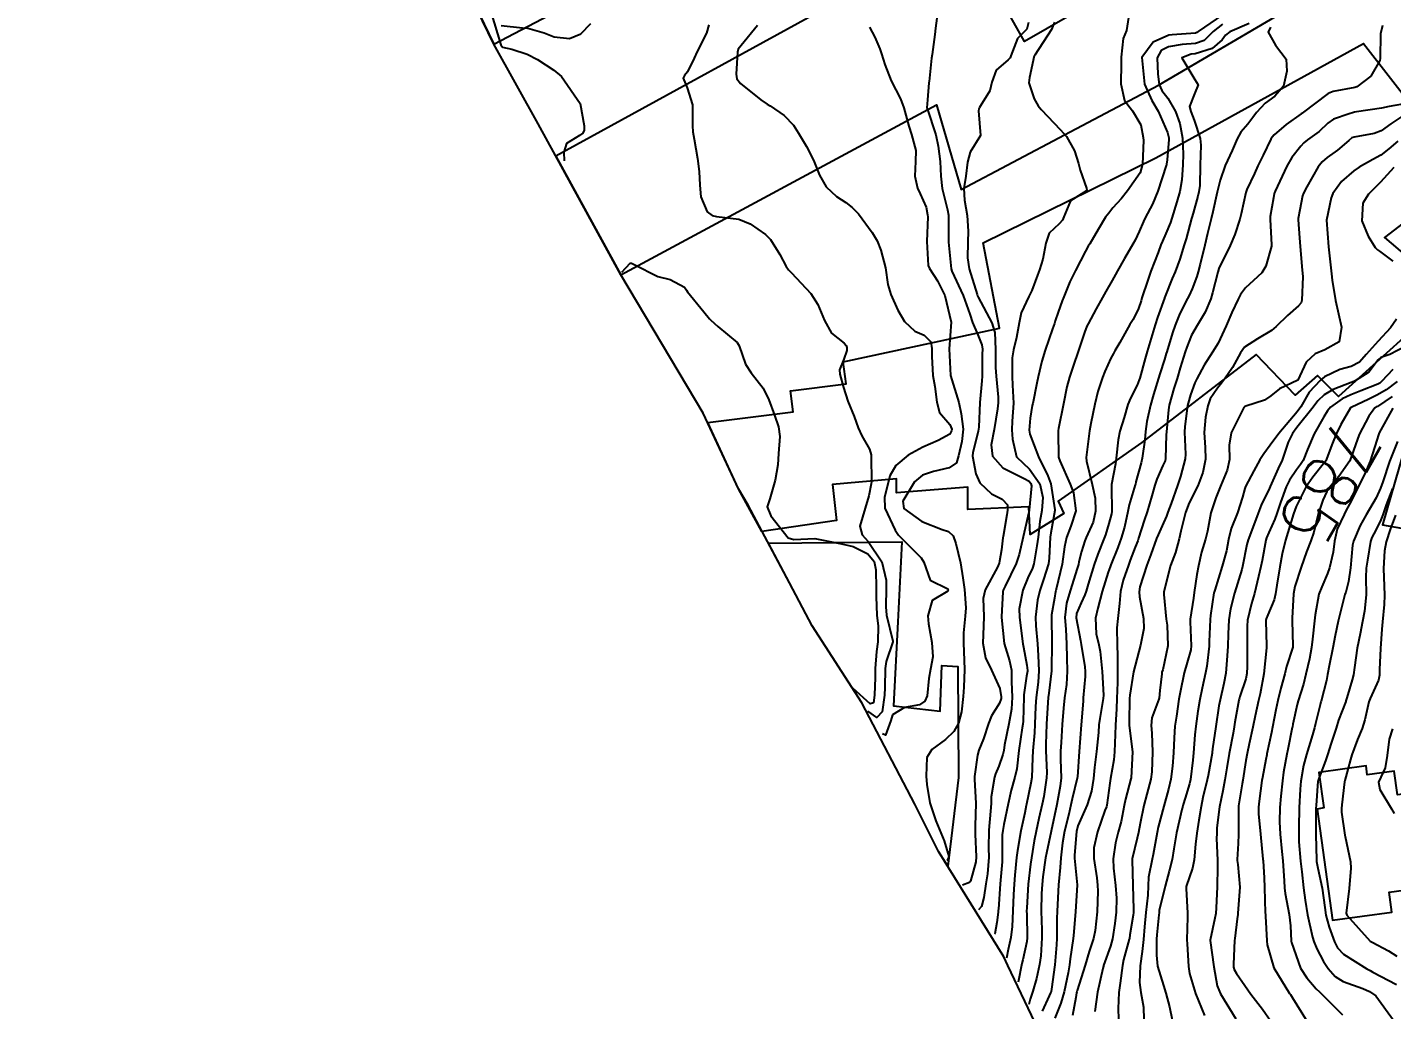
# Model space of a CAD drawing. Header units: metres. Extents: x 318500 to 325275, y 7408834 to 7428799.
# Drawn here: x 322457.8 to 322560, y 7421465.9 to 7421539.5 of the extents above; entities that cross this region are included whole.
import ezdxf
from ezdxf.enums import TextEntityAlignment as Align

# ---------------------------------------------------------------- set-up
doc = ezdxf.new("R2010")
doc.units = ezdxf.units.M
doc.header["$MEASUREMENT"] = 0
for name, color, linetype in [('Area', 45, 'Continuous'), ('Cotas', 45, 'Continuous'), ('Curvas de Nivel 1m', 11, 'Continuous'), ('Curvas de Nivel 5m', 15, 'Continuous'), ('Edificações', 30, 'Continuous'), ('Vias Primárias', 230, 'Continuous')]:
    doc.layers.add(name, color=color, linetype=linetype)
doc.styles.add('Style-STANDARD', font='STANDARD.shx')

msp = doc.modelspace()

# ---------------------------------------------------------------- linework, layer by layer
at = {"layer": 'Area'}
msp.add_lwpolyline([(322533.24, 7421465.02), (322531.21, 7421469.25), (322530.92, 7421469.9), (322526.03, 7421477.79), (322524.24, 7421481.33), (322520.27, 7421488.92), (322516.57, 7421494.69), (322514.87, 7421497.89), (322511.76, 7421503.71), (322511.05, 7421504.94), (322508.41, 7421510.6), (322502.24, 7421520.96), (322496.05, 7421532.25), (322492.73, 7421538.22), (322490.63, 7421542.56)], dxfattribs=at)
at = {"layer": 'Curvas de Nivel 1m', "flags": 128}
for points, elevation in [([(322492.5, 7421540.65), (322493.24, 7421538.18), (322493.38, 7421538), (322494.06, 7421537.86), (322495.23, 7421537.47), (322495.99, 7421537.07), (322497.22, 7421536.28), (322497.78, 7421535.8), (322499.18, 7421533.79), (322499.48, 7421532.11), (322499.49, 7421531.79), (322499.39, 7421531.55), (322499.15, 7421531.39), (322498.16, 7421530.79), (322497.97, 7421530.13), (322497.99, 7421529.5)], 804), ([(322493.26, 7421539.63), (322494.86, 7421539.45), (322495.26, 7421539.42), (322496.5, 7421539.07), (322497.25, 7421538.78), (322498.4, 7421538.64), (322499.25, 7421539), (322499.99, 7421539.78)], 803), ([(322532.76, 7421539.85), (322532.64, 7421539.35), (322531.95, 7421538.66), (322531.43, 7421537.36), (322531.38, 7421537.21), (322531.24, 7421537.05), (322530.33, 7421536.27), (322530.01, 7421535.38), (322529.86, 7421534.72), (322529.18, 7421533.62), (322529.09, 7421533.49), (322529.04, 7421533.39), (322529.02, 7421533.24), (322529.16, 7421531.39), (322528.39, 7421530.15), (322528.19, 7421529.4), (322528.06, 7421528.35), (322527.91, 7421527.41), (322527.96, 7421526.54), (322528.17, 7421525.4), (322528.24, 7421524.23), (322528.21, 7421523.4), (322528.2, 7421522.24), (322528.31, 7421521.4), (322528.91, 7421519.48), (322528.94, 7421519.39), (322529, 7421519.28), (322530.03, 7421517.37), (322530.25, 7421516.65), (322530.3, 7421515.37), (322530.29, 7421514.01), (322530.33, 7421513.37), (322530.48, 7421511.79), (322530.48, 7421511.37), (322530.44, 7421510.92), (322530.2, 7421509.37), (322529.98, 7421508.24), (322530.06, 7421507.37), (322530.83, 7421506.5), (322532.43, 7421505.72), (322532.81, 7421505.51), (322532.95, 7421505.33), (322532.98, 7421505.16), (322532.81, 7421503.33), (322532.81, 7421503.31), (322532.79, 7421503.2), (322532.44, 7421501.66), (322532.36, 7421501.34), (322532.06, 7421500.02), (322531.84, 7421499.34), (322531.01, 7421497.65), (322530.87, 7421497.36), (322530.84, 7421497.23), (322530.74, 7421495.36), (322530.74, 7421495.3), (322530.93, 7421493.36), (322531.35, 7421492.06), (322531.48, 7421491.35), (322531.48, 7421490.48), (322531.53, 7421489.35), (322531.5, 7421488.44), (322531.29, 7421487.35), (322530.97, 7421485.77), (322530.91, 7421485.35), (322530.85, 7421485.05), (322530.53, 7421484.17), (322530.29, 7421483.6), (322530.22, 7421483.36), (322529.97, 7421481.89), (322529.96, 7421481.37), (322529.93, 7421480.81), (322529.8, 7421479.37), (322529.78, 7421478.04), (322529.79, 7421477.37), (322529.69, 7421476.11), (322529.57, 7421475.37), (322529.42, 7421474.35), (322529.25, 7421473.66), (322529.02, 7421473.43)], 799), ([(322534.7, 7421539.88), (322534.48, 7421539.32), (322533.24, 7421537.39), (322533.21, 7421537.37), (322533.2, 7421537.34), (322532.84, 7421535.72), (322532.8, 7421535.34), (322533.2, 7421534.12), (322533.48, 7421533.62), (322533.71, 7421533.33), (322535.17, 7421531.8), (322535.61, 7421531.3), (322536.21, 7421530.23), (322536.5, 7421529.29), (322536.63, 7421528.79), (322537.11, 7421527.44), (322537.13, 7421527.28), (322537.13, 7421527.26), (322537.11, 7421527.25), (322535.91, 7421526.49), (322535.42, 7421525.3), (322535.32, 7421525.06), (322535.07, 7421524.78), (322534.3, 7421524.08), (322534.05, 7421523.33), (322533.84, 7421522.13), (322533.59, 7421521.33), (322533.44, 7421520.92), (322533.01, 7421519.79), (322532.86, 7421519.48), (322532.78, 7421519.34), (322532.22, 7421518.11), (322532.06, 7421517.35), (322531.87, 7421516.26), (322531.63, 7421515.35), (322531.54, 7421514.75), (322531.54, 7421513.35), (322531.57, 7421512.69), (322531.63, 7421511.35), (322531.53, 7421510), (322531.52, 7421509.35), (322531.56, 7421508.65), (322531.87, 7421507.34), (322532.83, 7421506.4), (322533.6, 7421505.32), (322533.83, 7421504.29), (322533.75, 7421503.32), (322533.62, 7421502.48), (322533.48, 7421501.32), (322533.4, 7421500.67), (322533.16, 7421499.33), (322533.06, 7421499), (322532.72, 7421498.27), (322532.35, 7421497.34), (322532.07, 7421495.96), (322532.08, 7421495.34), (322532.29, 7421493.71), (322532.35, 7421493.33), (322532.4, 7421493.09), (322532.63, 7421491.73), (322532.68, 7421491.33), (322532.68, 7421491.28), (322532.62, 7421490.92), (322532.42, 7421489.52), (322532.41, 7421489.33), (322532.36, 7421487.55), (322532.33, 7421487.33), (322532.28, 7421487.05), (322532.05, 7421485.34), (322531.89, 7421483.98), (322531.74, 7421483.34), (322531.47, 7421482.38), (322531.24, 7421481.35), (322530.92, 7421479.8), (322530.83, 7421479.35), (322530.79, 7421479.03), (322530.79, 7421477.35), (322530.78, 7421477.01), (322530.65, 7421475.36), (322530.51, 7421473.47), (322530.5, 7421473.36), (322530.49, 7421473.25), (322530.38, 7421472.48), (322530.23, 7421471.63), (322530.21, 7421471.6)], 798), ([(322540.26, 7421540.23), (322540.1, 7421539.25), (322539.86, 7421538.65), (322539.71, 7421537.25), (322539.71, 7421536.77), (322539.67, 7421535.25), (322539.96, 7421534.01), (322540.55, 7421533.24), (322541.17, 7421532.18), (322541.35, 7421531.23), (322541.37, 7421531.01), (322541.31, 7421529.23), (322541.12, 7421528.6), (322540.18, 7421527.24), (322539.7, 7421526.65), (322539.09, 7421525.96), (322538.77, 7421525.58), (322538.54, 7421525.27), (322537.99, 7421524.35), (322537.35, 7421523.28), (322537.23, 7421523.09), (322537.04, 7421522.74), (322536.28, 7421521.29), (322535.87, 7421520.44), (322535.4, 7421519.3), (322535.29, 7421519.01), (322534.98, 7421518.15), (322534.77, 7421517.52), (322534.7, 7421517.31), (322534.56, 7421516.91), (322534.01, 7421515.32), (322533.76, 7421514.5), (322533.49, 7421513.32), (322533.39, 7421512.85), (322533.08, 7421511.33), (322533.05, 7421511.17), (322532.88, 7421510.22), (322532.82, 7421509.33), (322532.87, 7421509.02), (322533.52, 7421507.32), (322534.22, 7421505.92), (322534.44, 7421505.31), (322534.73, 7421503.37), (322534.73, 7421503.31), (322534.43, 7421501.65), (322534.39, 7421501.31), (322534.31, 7421499.74), (322534.25, 7421499.31), (322533.89, 7421498.15), (322533.6, 7421497.32), (322533.43, 7421496.59), (322533.3, 7421495.32), (322533.31, 7421494.68), (322533.44, 7421493.32), (322533.49, 7421492.47), (322533.53, 7421491.32), (322533.48, 7421490.46), (322533.34, 7421489.32), (322533.29, 7421488.63), (322533.25, 7421487.32), (322533.21, 7421486.68), (322533.09, 7421485.32), (322533.07, 7421484.8), (322533.01, 7421483.33), (322532.95, 7421482.89), (322532.62, 7421481.33), (322532.6, 7421481.22), (322532.48, 7421480.69), (322532.19, 7421479.33), (322531.93, 7421477.86), (322531.87, 7421477.34), (322531.75, 7421476.01), (322531.68, 7421475.34), (322531.63, 7421474.57), (322531.58, 7421473.34), (322531.54, 7421472.18), (322531.44, 7421471.34), (322531.25, 7421470.44), (322531.12, 7421469.79)], 797), ([(322547.28, 7421540.43), (322545.48, 7421539.18), (322545.36, 7421539.09), (322545.27, 7421539.05), (322543.53, 7421538.93), (322543.27, 7421538.89), (322542.11, 7421538.37), (322541.24, 7421537.23), (322541.46, 7421535.23), (322541.99, 7421534.01), (322542.47, 7421533.21), (322543.17, 7421531.6), (322543.27, 7421531.2), (322543.27, 7421531.08), (322543.14, 7421529.56), (322543.1, 7421529.23), (322543.09, 7421529.2), (322543.08, 7421529.15), (322542.46, 7421527.21), (322542.06, 7421526.25), (322541.51, 7421525.22), (322541.37, 7421524.94), (322541.06, 7421524.21), (322540.74, 7421523.55), (322540.57, 7421523.24), (322539.96, 7421522.17), (322539.44, 7421521.25), (322539.29, 7421520.99), (322539.02, 7421520.52), (322538.55, 7421519.72), (322538.3, 7421519.27), (322537.84, 7421518.42), (322537.22, 7421517.28), (322537.14, 7421517.11), (322536.96, 7421516.65), (322536.5, 7421515.29), (322536.1, 7421514.12), (322535.83, 7421513.3), (322535.64, 7421512.57), (322535.38, 7421511.3), (322535.02, 7421509.45), (322534.99, 7421509.31), (322534.98, 7421509.19), (322535.02, 7421507.31), (322535.11, 7421507.03), (322535.89, 7421505.29), (322536.14, 7421504.63), (322536.32, 7421503.29), (322535.94, 7421502.13), (322535.61, 7421501.3), (322535.46, 7421500.59), (322535.28, 7421499.3), (322534.84, 7421497.43), (322534.8, 7421497.31), (322534.78, 7421497.24), (322534.7, 7421496.76), (322534.49, 7421495.5), (322534.48, 7421495.31), (322534.52, 7421493.44), (322534.52, 7421493.31), (322534.48, 7421491.46), (322534.48, 7421491.31), (322534.28, 7421489.64), (322534.24, 7421489.31), (322534.14, 7421487.75), (322534.12, 7421487.31), (322534.06, 7421485.81), (322534.06, 7421485.31), (322534.13, 7421483.71), (322534.12, 7421483.31), (322533.9, 7421481.91), (322533.78, 7421481.32), (322533.54, 7421480.26), (322533.35, 7421479.32), (322533.2, 7421478.58), (322532.98, 7421477.32), (322532.91, 7421476.84), (322532.75, 7421475.33), (322532.63, 7421473.56), (322532.62, 7421473.33), (322532.63, 7421473.09), (322532.66, 7421471.33), (322532.64, 7421471.05), (322532.34, 7421469.67), (322532.27, 7421469.39), (322531.99, 7421468)], 796), ([(322549.28, 7421539.76), (322547.84, 7421539.14), (322547.52, 7421538.9), (322547.26, 7421538.55), (322546.52, 7421537.89), (322545.24, 7421537.51), (322544.95, 7421537.47), (322544.24, 7421537.19), (322545.22, 7421535.58), (322545.46, 7421535.18), (322545.2, 7421534.51), (322544.82, 7421533.56), (322544.92, 7421533.18), (322545.18, 7421532.54), (322545.63, 7421531.17), (322545.67, 7421530.66), (322545.63, 7421529.17), (322545.59, 7421527.65), (322545.52, 7421527.17), (322545.44, 7421526.84), (322545.09, 7421525.56), (322545, 7421525.26), (322544.98, 7421525.18), (322544.58, 7421523.66), (322544.43, 7421523.19), (322544.09, 7421522.13), (322543.74, 7421521.19), (322543.53, 7421520.69), (322543, 7421519.35), (322542.96, 7421519.24), (322542.95, 7421519.2), (322542.42, 7421517.76), (322542.25, 7421517.21), (322541.96, 7421516.21), (322541.64, 7421515.22), (322541.49, 7421514.68), (322541.1, 7421513.23), (322541.06, 7421513.09), (322540.91, 7421512.7), (322540.4, 7421511.73), (322540.2, 7421511.24), (322539.92, 7421510.28), (322539.61, 7421509.24), (322539.49, 7421508.61), (322539.34, 7421507.24), (322539.27, 7421506.81), (322538.98, 7421505.25), (322538.97, 7421505.09), (322539, 7421503.25), (322538.97, 7421503.06), (322538.78, 7421502.34), (322538.53, 7421501.49), (322538.44, 7421501.25), (322537.95, 7421500.05), (322537.69, 7421499.27), (322537.23, 7421497.79), (322537.08, 7421497.27), (322536.99, 7421497), (322536.7, 7421496.4), (322536.36, 7421495.61), (322536.34, 7421495.29), (322536.65, 7421493.57), (322536.71, 7421493.28), (322536.97, 7421491.62), (322537.01, 7421491.27), (322537.01, 7421490.88), (322536.87, 7421489.28), (322536.85, 7421489.03), (322536.7, 7421487.28), (322536.55, 7421485.28), (322536.44, 7421483.37), (322536.42, 7421483.28), (322536.04, 7421481.74), (322535.94, 7421481.29), (322535.78, 7421480.59), (322535.47, 7421479.3), (322535.31, 7421478.44), (322535.18, 7421477.3), (322535.13, 7421476.6), (322535.01, 7421475.3), (322534.93, 7421473.83), (322534.9, 7421473.3), (322534.89, 7421472.8), (322534.89, 7421471.3), (322534.86, 7421470.79), (322534.73, 7421469.3), (322534.48, 7421467.47), (322534.45, 7421467.31), (322534.41, 7421467.2), (322534.31, 7421466.98), (322533.78, 7421465.83)], 794), ([(322508.83, 7421539.66), (322508.64, 7421539.05), (322507.96, 7421537.67), (322507.73, 7421537.17), (322507.22, 7421536.15), (322507.01, 7421535.88), (322506.91, 7421535.68), (322507.2, 7421534.96), (322507.6, 7421533.67), (322507.61, 7421532.12), (322507.62, 7421531.67), (322507.72, 7421531.1), (322507.98, 7421529.67), (322508.1, 7421528.68), (322508.14, 7421527.66), (322508.22, 7421526.79), (322508.7, 7421525.66), (322509.08, 7421525.41), (322509.4, 7421525.32), (322511.07, 7421525.13), (322511.91, 7421524.78), (322513.06, 7421523.98), (322513.45, 7421523.59), (322514.15, 7421522.47), (322514.61, 7421521.58), (322514.79, 7421521.34), (322515.02, 7421521.1), (322516.46, 7421519.56), (322516.99, 7421518.74), (322517.49, 7421517.54), (322518.02, 7421516.6), (322518.95, 7421515.84), (322519.11, 7421515.67), (322519.17, 7421515.52), (322519.17, 7421515.29), (322518.94, 7421514.65), (322518.6, 7421513.84), (322518.64, 7421513.52), (322518.91, 7421512.52), (322519.24, 7421511.51), (322519.71, 7421510.34), (322520, 7421509.5), (322520.27, 7421508.9), (322520.85, 7421507.9), (322520.97, 7421507.49), (322520.99, 7421507.34), (322521, 7421505.49), (322520.99, 7421505.31), (322520.8, 7421504.42), (322520.52, 7421503.49), (322520.12, 7421502.15), (322520.3, 7421501.5), (322520.75, 7421501), (322521.78, 7421499.48), (322522.1, 7421498.09), (322522.11, 7421497.48), (322522.07, 7421496.09), (322522.13, 7421495.48), (322522.6, 7421493.52), (322522.6, 7421493.47), (322522.11, 7421492), (322522.04, 7421491.48), (322522.01, 7421490.07), (322521.98, 7421489.48), (322521.81, 7421488.25), (322521.41, 7421487.81), (322520.72, 7421488.29)], 803), ([(322512.46, 7421539.61), (322511.24, 7421538.12), (322511.03, 7421537.84), (322510.96, 7421537.63), (322510.87, 7421535.98), (322510.93, 7421535.63), (322511.2, 7421535.28), (322512.73, 7421534.06), (322513.18, 7421533.74), (322513.41, 7421533.6), (322514.47, 7421532.88), (322515.17, 7421532.15), (322515.55, 7421531.57), (322516.14, 7421530.57), (322516.65, 7421529.55), (322517.11, 7421528.41), (322517.61, 7421527.54), (322518.38, 7421526.82), (322519.09, 7421526.36), (322519.57, 7421526), (322520.02, 7421525.51), (322521.06, 7421524.12), (322521.42, 7421523.49), (322521.71, 7421522.81), (322522.05, 7421521.48), (322522.24, 7421520.24), (322522.46, 7421519.48), (322522.98, 7421518.3), (322523.47, 7421517.46), (322524.26, 7421516.75), (322524.96, 7421516.45), (322525.45, 7421515.93), (322525.53, 7421515.43), (322525.53, 7421514.84), (322525.61, 7421513.43), (322525.74, 7421512.59), (322525.89, 7421511.42), (322526.11, 7421510.65), (322526.87, 7421509.76), (322527.01, 7421509.41), (322527, 7421509.28), (322526.86, 7421509.03), (322525.99, 7421508.56), (322524.85, 7421508.05), (322523.75, 7421507.46), (322522.83, 7421506.68), (322522.39, 7421505.9), (322522.27, 7421505.48), (322521.98, 7421504.3), (322522.01, 7421503.48), (322522.77, 7421501.84), (322523.04, 7421501.47), (322524.73, 7421499.77), (322524.93, 7421499.44), (322525.4, 7421498.11), (322526.71, 7421497.46), (322526.73, 7421497.41), (322526.74, 7421497.38), (322526.71, 7421497.27), (322525.55, 7421496.57), (322525.22, 7421495.43), (322525.27, 7421494.83), (322525.52, 7421493.43), (322525.59, 7421492.37), (322525.43, 7421491.43), (322525.31, 7421490.74), (322525.17, 7421489.43), (322525, 7421489.03), (322524.59, 7421488.77), (322523.47, 7421488.57), (322522.58, 7421488.01), (322522.46, 7421487.59), (322522.05, 7421486.49), (322521.82, 7421486.6)], 802), ([(322520.86, 7421539.5), (322521.25, 7421538.75), (322521.63, 7421537.88), (322521.75, 7421537.49), (322522.01, 7421536.71), (322522.49, 7421535.48), (322523.19, 7421534.12), (322523.43, 7421533.47), (322523.79, 7421532.08), (322524, 7421531.46), (322524.33, 7421530.26), (322524.31, 7421529.45), (322524.24, 7421528.33), (322524.45, 7421527.45), (322524.65, 7421527.01), (322525.09, 7421526.01), (322525.21, 7421525.44), (322525.22, 7421525.3), (322525.16, 7421523.44), (322525.26, 7421521.66), (322525.34, 7421521.44), (322525.95, 7421520.5), (322526.49, 7421519.42), (322526.97, 7421517.41), (322526.83, 7421515.41), (322526.92, 7421513.41), (322527.54, 7421511.4), (322527.73, 7421510.55), (322527.87, 7421509.4), (322527.78, 7421508.48), (322527.53, 7421507.4), (322527.37, 7421506.87), (322526.83, 7421506.5), (322525.64, 7421506.24), (322524.82, 7421505.95), (322524.23, 7421505.45), (322523.35, 7421504.01), (322523.43, 7421503.46), (322524.78, 7421502.48), (322526.29, 7421501.89), (322526.76, 7421501.73), (322527.12, 7421501.41), (322527.32, 7421500.84), (322527.66, 7421499.4), (322527.85, 7421498.27), (322527.96, 7421497.4), (322528.06, 7421496.03), (322528.03, 7421495.4), (322527.89, 7421494.16), (322527.89, 7421493.4), (322527.94, 7421492.09), (322527.96, 7421491.4), (322527.91, 7421490.1), (322527.87, 7421489.4), (322527.75, 7421488.23), (322527.53, 7421487.4), (322527.18, 7421486.78), (322526.56, 7421486.16), (322525.53, 7421485.43), (322525.16, 7421484.81), (322525.11, 7421483.43), (322525.15, 7421482.8), (322525.38, 7421481.43), (322525.83, 7421480.07), (322526.46, 7421478.59), (322526.79, 7421477.41), (322526.7, 7421477.14), (322526.64, 7421477.1)], 801), ([(322550.88, 7421539.5), (322550.72, 7421539.11), (322551.26, 7421538.15), (322552.05, 7421537.09), (322552.11, 7421536.21), (322551.87, 7421535.09), (322551.2, 7421534.32), (322550.49, 7421533.81), (322549.85, 7421533.11), (322549.57, 7421532.73), (322549.18, 7421532.24), (322548.66, 7421531.64), (322548.4, 7421531.13), (322548.01, 7421530.27), (322547.5, 7421529.14), (322547.12, 7421528.05), (322546.89, 7421527.15), (322546.57, 7421525.68), (322546.44, 7421525.16), (322546.17, 7421524.05), (322545.96, 7421523.17), (322545.62, 7421521.76), (322545.48, 7421521.17), (322545.38, 7421520.82), (322545.01, 7421519.9), (322544.79, 7421519.4), (322544.68, 7421519.18), (322544.1, 7421518.07), (322543.75, 7421517.19), (322543.55, 7421516.61), (322543.12, 7421515.2), (322543.08, 7421515.07), (322542.94, 7421514.63), (322542.59, 7421513.54), (322542.49, 7421513.21), (322542.13, 7421511.99), (322541.91, 7421511.21), (322541.63, 7421509.97), (322541.53, 7421509.22), (322541.47, 7421508.61), (322541.27, 7421507.22), (322541.19, 7421506.87), (322540.81, 7421505.46), (322540.77, 7421505.27), (322540.75, 7421505.23), (322540.3, 7421503.73), (322540.2, 7421503.24), (322539.95, 7421502.06), (322539.71, 7421501.24), (322539.45, 7421500.54), (322538.93, 7421499.25), (322538.88, 7421499.1), (322538.72, 7421498.7), (322538.29, 7421497.26), (322537.96, 7421496), (322537.79, 7421495.26), (322537.84, 7421494.09), (322538.04, 7421493.26), (322538.14, 7421492.75), (322538.29, 7421491.26), (322538.37, 7421489.49), (322538.35, 7421489.25), (322538.1, 7421487.74), (322538.04, 7421487.26), (322538, 7421486.69), (322537.85, 7421485.26), (322537.71, 7421484.08), (322537.63, 7421483.26), (322537.48, 7421482.29), (322537.15, 7421481.27), (322536.47, 7421479.7), (322536.37, 7421479.28), (322536.21, 7421477.51), (322536.21, 7421477.28), (322536.4, 7421475.29), (322536.29, 7421473.28), (322536.14, 7421471.5), (322536.12, 7421471.28), (322535.88, 7421469.74), (322535.83, 7421469.29), (322535.73, 7421468.69), (322535.43, 7421467.29), (322535.18, 7421466.42), (322534.74, 7421465.3)], 793), ([(322559.28, 7421539.61), (322559.13, 7421538.99), (322559.09, 7421537.15), (322559.07, 7421536.99), (322558.4, 7421535.82), (322557.35, 7421535.02), (322557.21, 7421534.98), (322555.57, 7421534.68), (322555.2, 7421534.52), (322553.27, 7421533.07), (322553.23, 7421533.03), (322553.19, 7421533), (322552.06, 7421532.21), (322551.17, 7421531.44), (322551, 7421531.26), (322550.9, 7421531.1), (322550.33, 7421529.92), (322549.95, 7421529.11), (322549.69, 7421528.55), (322549.11, 7421527.35), (322549.03, 7421527.12), (322548.69, 7421525.52), (322548.59, 7421525.13), (322548.22, 7421523.97), (322547.86, 7421523.14), (322547.03, 7421521.44), (322546.94, 7421521.15), (322546.54, 7421519.62), (322546.41, 7421519.16), (322545.99, 7421518.15), (322545.39, 7421517.17), (322544.96, 7421516.43), (322544.61, 7421515.53), (322544.49, 7421515.18), (322544.13, 7421513.99), (322543.89, 7421513.19), (322543.66, 7421512.44), (322543.3, 7421511.2), (322543.24, 7421510.85), (322543.09, 7421509.2), (322543.08, 7421508.99), (322543.03, 7421507.2), (322543, 7421507.04), (322542.83, 7421506.68), (322542.37, 7421505.65), (322542.22, 7421505.21), (322542, 7421504.41), (322541.64, 7421503.22), (322541.43, 7421502.57), (322541, 7421501.23), (322540.94, 7421501.05), (322540.75, 7421500.56), (322540.38, 7421499.59), (322540.26, 7421499.23), (322539.86, 7421498.1), (322539.66, 7421497.24), (322539.59, 7421496.35), (322539.45, 7421495.24), (322539.38, 7421494.53), (322539.4, 7421493.24), (322539.42, 7421492.46), (322539.44, 7421491.24), (322539.42, 7421490.44), (322539.39, 7421489.24), (322539.36, 7421488.47), (322539.28, 7421487.24), (322539.26, 7421486.54), (322539.21, 7421485.24), (322539.15, 7421484.64), (322538.91, 7421483.25), (322538.85, 7421482.91), (322538.62, 7421481.25), (322538.6, 7421481.14), (322538.49, 7421480.85), (322537.92, 7421479.26), (322537.66, 7421478.06), (322537.65, 7421477.26), (322537.87, 7421475.81), (322537.94, 7421475.26), (322537.96, 7421474.81), (322537.91, 7421473.26), (322537.76, 7421471.87), (322537.62, 7421471.26), (322537.31, 7421470.3), (322537, 7421469.27), (322536.41, 7421467.38), (322536.39, 7421467.28), (322536.37, 7421467.21), (322536.3, 7421466.86), (322536.05, 7421465.52)], 792), ([(322561.2, 7421533.8), (322559.78, 7421533.57), (322559.19, 7421533.43), (322557.33, 7421533.15), (322557.19, 7421533.13), (322557.1, 7421533.11), (322556.78, 7421533.02), (322555.6, 7421532.62), (322555.18, 7421532.32), (322554.53, 7421531.69), (322553.67, 7421531.06), (322553.38, 7421530.84), (322553.15, 7421530.6), (322552.49, 7421529.73), (322552.11, 7421529.09), (322551.23, 7421527.21), (322551.18, 7421527.1), (322551.16, 7421527.05), (322551.1, 7421526.71), (322550.86, 7421525.33), (322550.85, 7421525.1), (322550.97, 7421523.19), (322550.96, 7421523.1), (322550.54, 7421521.6), (322550.23, 7421521.11), (322549.61, 7421520.53), (322549.01, 7421519.98), (322548.65, 7421519.48), (322548.46, 7421519.13), (322547.99, 7421518.13), (322547.57, 7421517.14), (322546.96, 7421515.84), (322546.54, 7421515.16), (322545.91, 7421514.19), (322545.37, 7421513.17), (322545.23, 7421512.86), (322544.9, 7421511.97), (322544.71, 7421511.36), (322544.67, 7421511.18), (322544.46, 7421509.6), (322544.44, 7421509.18), (322544.51, 7421507.52), (322544.49, 7421507.18), (322544.14, 7421505.86), (322543.92, 7421505.19), (322543.45, 7421503.84), (322543.21, 7421503.19), (322543.09, 7421502.89), (322542.77, 7421502.16), (322542.48, 7421501.49), (322542.36, 7421501.21), (322541.92, 7421500.03), (322541.62, 7421499.22), (322541.1, 7421497.61), (322541.04, 7421497.23), (322541.08, 7421496.85), (322541.37, 7421495.22), (322541.41, 7421494.48), (322541.16, 7421493.22), (322540.63, 7421491.23), (322540.35, 7421489.48), (322540.33, 7421489.23), (322540.3, 7421487.5), (322540.31, 7421487.23), (322540.54, 7421485.24), (322540.44, 7421483.31), (322540.42, 7421483.23), (322540.02, 7421481.71), (322539.92, 7421481.24), (322539.7, 7421480.02), (322539.48, 7421479.24), (322539.27, 7421478.43), (322539.1, 7421477.24), (322539.12, 7421476.55), (322539.29, 7421475.24), (322539.36, 7421474.28), (322539.34, 7421473.24), (322539.23, 7421472.39), (322539.05, 7421471.24), (322538.91, 7421470.69), (322538.39, 7421469.25), (322538.38, 7421469.2), (322538.33, 7421469.03), (322537.93, 7421467.26), (322537.74, 7421465.81)], 791), ([(322560.42, 7421530.97), (322559.75, 7421530.38), (322559.14, 7421529.91), (322558.55, 7421529.59), (322557.53, 7421529.01), (322557.13, 7421528.74), (322556.2, 7421527.95), (322555.55, 7421527.04), (322555.43, 7421526.71), (322555.08, 7421525.04), (322555.24, 7421523.04), (322555.26, 7421522.82), (322555.45, 7421521.04), (322555.5, 7421520.56), (322555.75, 7421519.03), (322555.99, 7421518.03), (322556.2, 7421517.03), (322556.04, 7421515.95), (322554.95, 7421515.35), (322554.24, 7421515.05), (322553.57, 7421514.43), (322552.94, 7421513.07), (322551.57, 7421512.43), (322550.9, 7421511.9), (322550.43, 7421511.57), (322549.04, 7421511.12), (322548.94, 7421511.07), (322548.89, 7421511.02), (322547.94, 7421509.13), (322547.78, 7421508.21), (322547.81, 7421507.14), (322547.63, 7421506.33), (322547.15, 7421505.14), (322546.8, 7421504.26), (322546.43, 7421503.15), (322546.16, 7421501.76), (322546.01, 7421501.16), (322545.71, 7421500.19), (322545.5, 7421499.16), (322545.38, 7421498.51), (322545.18, 7421497.17), (322545.12, 7421496.75), (322544.88, 7421495.17), (322544.87, 7421494.97), (322544.95, 7421493.17), (322544.92, 7421492.89), (322544.64, 7421491.94), (322544.42, 7421491.17), (322544.11, 7421489.68), (322544.03, 7421489.18), (322543.84, 7421487.92), (322543.73, 7421487.18), (322543.68, 7421486.3), (322543.63, 7421485.18), (322543.55, 7421484.17), (322543.42, 7421483.19), (322543.25, 7421482.45), (322542.89, 7421481.19), (322542.47, 7421479.6), (322542.39, 7421479.2), (322542.1, 7421477.55), (322542.03, 7421477.21), (322541.76, 7421475.87), (322541.73, 7421475.21), (322541.7, 7421474.51), (322541.56, 7421473.21), (322541.45, 7421472.14), (322541.37, 7421471.21), (322541.27, 7421470.29), (322541.13, 7421469.22), (322541.07, 7421467.97), (322541.17, 7421467.22), (322541.37, 7421466.13), (322541.4, 7421465.21)], 789), ([(322560.13, 7421528.98), (322559.12, 7421527.9), (322558.23, 7421527), (322557.8, 7421526.31), (322557.73, 7421525.01), (322558.21, 7421523.85), (322558.73, 7421522.99), (322558.89, 7421522.83), (322559.05, 7421522.72), (322560.05, 7421521.99)], 788), ([(322502.31, 7421521.16), (322502.93, 7421521.83), (322503.02, 7421521.83), (322503.24, 7421521.73), (322505.01, 7421520.84), (322505.92, 7421520.61), (322507, 7421520.03), (322507.14, 7421519.82), (322507.23, 7421519.68), (322508.45, 7421518.18), (322508.88, 7421517.65), (322508.97, 7421517.55), (322509.51, 7421517.09), (322510.94, 7421515.88), (322511.1, 7421515.63), (322511.58, 7421514.28), (322511.99, 7421513.61), (322512.9, 7421512.46), (322513.32, 7421511.59), (322513.73, 7421510.44), (322514.03, 7421509.58), (322514.13, 7421508.85), (322514.05, 7421507.58), (322513.98, 7421506.73), (322513.79, 7421505.59), (322513.39, 7421504.18), (322513.2, 7421503.59), (322513.46, 7421502.91), (322514.76, 7421501.26), (322515.18, 7421501.14), (322516.75, 7421501.21), (322517.14, 7421501.15), (322518.75, 7421500.81), (322519.64, 7421500.62), (322520.74, 7421500.07), (322521.2, 7421499.49), (322521.34, 7421498.87), (322521.35, 7421497.48), (322521.35, 7421496.84), (322521.41, 7421495.48), (322521.5, 7421494.65), (322521.48, 7421493.48), (322521.38, 7421492.75), (322521.29, 7421491.48), (322521.28, 7421490.82), (322521.23, 7421489.48), (322521.16, 7421488.91), (322520.91, 7421488.85), (322519.63, 7421489.98)], 804), ([(322560.32, 7421517.63), (322559.87, 7421516.98), (322558.96, 7421516), (322558.06, 7421515), (322557.54, 7421514.41), (322556.94, 7421514.1), (322556.08, 7421513.88), (322554.92, 7421513.32), (322554.77, 7421513.19), (322554.6, 7421513.04), (322553.79, 7421512.17), (322553.15, 7421511.07), (322552.89, 7421510.69), (322551.52, 7421509.09), (322550.86, 7421508.2), (322550.39, 7421507.56), (322550.1, 7421507.11), (322549.65, 7421506.29), (322549.01, 7421505.12), (322548.96, 7421504.97), (322548.8, 7421504.31), (322548.41, 7421503.13), (322547.94, 7421501.97), (322547.74, 7421501.14), (322547.58, 7421500.3), (322547.26, 7421499.14), (322546.71, 7421497.36), (322546.66, 7421497.2), (322546.65, 7421497.15), (322546.39, 7421495.45), (322546.36, 7421495.15), (322546.3, 7421493.5), (322546.29, 7421493.15), (322546.13, 7421491.66), (322546.03, 7421491.16), (322545.76, 7421490.01), (322545.59, 7421489.16), (322545.45, 7421488.3), (322545.29, 7421487.16), (322545.22, 7421486.51), (322545.13, 7421485.16), (322545.08, 7421484.63), (322544.89, 7421483.17), (322544.83, 7421482.86), (322544.5, 7421481.78), (322544.35, 7421481.31), (322544.31, 7421481.17), (322544.25, 7421480.93), (322543.85, 7421479.18), (322543.66, 7421477.98), (322543.52, 7421477.18), (322543.3, 7421476.31), (322543.01, 7421475.19), (322542.56, 7421473.36), (322542.54, 7421473.2), (322542.53, 7421473.05), (322542.37, 7421471.54), (322542.34, 7421471.22), (322542.34, 7421471.2), (322542.34, 7421470.03), (322542.43, 7421469.2), (322542.87, 7421467.75), (322543.04, 7421467.19), (322543.32, 7421466.16), (322543.52, 7421465.18)], 788), ([(322560.96, 7421515.59), (322559.83, 7421514.98), (322559.16, 7421514.77), (322558.94, 7421514.59), (322558.25, 7421513.68), (322557.23, 7421513.02), (322557.01, 7421512.93), (322556.92, 7421512.9), (322555.58, 7421512.36), (322554.9, 7421511.97), (322554.43, 7421511.52), (322554.08, 7421511.05), (322552.87, 7421509.53), (322552.53, 7421509.08), (322552.22, 7421508.44), (322551.75, 7421507.09), (322551.47, 7421506.45), (322550.86, 7421505.1), (322550.81, 7421504.99), (322550.19, 7421503.71), (322549.96, 7421503.11), (322549.64, 7421502.25), (322549.21, 7421501.12), (322549.11, 7421500.76), (322548.79, 7421499.12), (322548.73, 7421498.89), (322548.19, 7421497.13), (322547.88, 7421495.94), (322547.77, 7421495.13), (322547.72, 7421494.08), (322547.68, 7421493.13), (322547.62, 7421492.12), (322547.55, 7421491.14), (322547.39, 7421490.37), (322547.11, 7421489.14), (322547.03, 7421488.7), (322546.8, 7421487.15), (322546.55, 7421485.47), (322546.51, 7421485.19), (322546.51, 7421485.15), (322546.21, 7421483.47), (322546.15, 7421483.15), (322545.83, 7421481.82), (322545.69, 7421481.16), (322545.51, 7421480.13), (322545.36, 7421479.16), (322545.28, 7421478.34), (322545.18, 7421477.16), (322545.05, 7421476.54), (322544.58, 7421475.17), (322544.56, 7421475.02), (322544.68, 7421473.17), (322544.68, 7421472.88), (322544.63, 7421471.17), (322544.64, 7421470.88), (322544.75, 7421469.17), (322544.83, 7421468.66), (322545.28, 7421467.16), (322545.94, 7421465.5)], 787), ([(322560.04, 7421513.86), (322559.23, 7421512.99), (322559.07, 7421512.84), (322558.92, 7421512.76), (322557.64, 7421512.28), (322556.9, 7421511.98), (322556.26, 7421511.67), (322555.38, 7421511.04), (322555.15, 7421510.77), (322554.88, 7421510.33), (322554.15, 7421509.05), (322553.67, 7421507.88), (322553.34, 7421507.06), (322553.14, 7421506.76), (322552.83, 7421506.37), (322552.3, 7421505.59), (322552.06, 7421505.08), (322551.64, 7421503.92), (322551.36, 7421503.09), (322551.21, 7421502.67), (322550.77, 7421501.67), (322550.59, 7421501.27), (322550.54, 7421501.1), (322550.26, 7421499.58), (322550.16, 7421499.11), (322549.99, 7421498.37), (322549.68, 7421497.11), (322549.46, 7421496.35), (322549.17, 7421495.11), (322549.13, 7421494.65), (322549.13, 7421493.11), (322549.15, 7421491.63), (322549.12, 7421491.11), (322549.03, 7421490.71), (322548.6, 7421489.4), (322548.53, 7421489.19), (322548.52, 7421489.12), (322548.22, 7421487.48), (322548.16, 7421487.13), (322548.08, 7421486.64), (322547.8, 7421485.13), (322547.62, 7421484.05), (322547.47, 7421483.14), (322547.32, 7421482.33), (322547.08, 7421481.14), (322546.88, 7421479.55), (322546.86, 7421479.14), (322546.85, 7421478.76), (322546.92, 7421477.14), (322546.93, 7421476.64), (322546.89, 7421475.14), (322546.83, 7421473.58), (322546.79, 7421473.14), (322546.73, 7421472.8), (322546.38, 7421471.15), (322546.38, 7421471.13), (322546.64, 7421469.15), (322546.9, 7421467.73), (322547.13, 7421467.14), (322548.28, 7421465.27)], 786), ([(322560.01, 7421511.86), (322558.89, 7421511.11), (322558.81, 7421511.07), (322558.71, 7421510.99), (322558.26, 7421510.38), (322557.52, 7421509.01), (322556.84, 7421507.02), (322556, 7421505.85), (322555.31, 7421505.04), (322555.1, 7421504.74), (322554.8, 7421504.09), (322554.45, 7421503.05), (322554.12, 7421501.7), (322553.9, 7421501.05), (322553.58, 7421500.23), (322553.18, 7421499.06), (322552.72, 7421497.62), (322552.62, 7421497.07), (322552.5, 7421495.25), (322552.5, 7421495.07), (322552.57, 7421493.16), (322552.55, 7421493.07), (322552.09, 7421491.63), (322551.95, 7421491.08), (322551.67, 7421490.02), (322551.44, 7421489.08), (322551.29, 7421488.38), (322551.04, 7421487.09), (322550.96, 7421486.69), (322550.62, 7421485.09), (322550.61, 7421485.03), (322550.54, 7421484.68), (322550.29, 7421483.33), (322550.25, 7421483.09), (322550.05, 7421481.55), (322550, 7421481.1), (322550, 7421480.61), (322550.14, 7421479.09), (322550.32, 7421477.21), (322550.33, 7421477.09), (322550.42, 7421475.82), (322550.45, 7421475.09), (322550.5, 7421473.2), (322550.51, 7421473.09), (322550.52, 7421472.95), (322550.61, 7421471.09), (322550.64, 7421470.8), (322551.13, 7421469.08), (322552.31, 7421467.15), (322552.35, 7421467.11), (322552.38, 7421467.07), (322552.54, 7421466.84), (322553.63, 7421465.05)], 784), ([(322560.05, 7421510.97), (322559.03, 7421509.14), (322558.97, 7421508.99), (322558.86, 7421508.59), (322558.36, 7421507), (322558, 7421506.18), (322557.43, 7421505.01), (322556.8, 7421503.78), (322556.54, 7421503.28), (322556.4, 7421503.02), (322555.88, 7421501.92), (322555.69, 7421501.03), (322555.58, 7421500.2), (322555.31, 7421499.03), (322555.16, 7421498.6), (322554.72, 7421497.61), (322554.51, 7421497.04), (322554.22, 7421495.51), (322554.17, 7421495.05), (322554.03, 7421493.68), (322553.95, 7421493.05), (322553.8, 7421492.21), (322553.54, 7421491.06), (322553.35, 7421490.32), (322552.95, 7421489.06), (322552.88, 7421488.78), (322552.57, 7421487.33), (322552.53, 7421487.11), (322552.52, 7421487.07), (322552.19, 7421485.43), (322552.12, 7421485.07), (322551.87, 7421483.73), (322551.78, 7421483.08), (322551.65, 7421481.93), (322551.58, 7421481.08), (322551.56, 7421480), (322551.62, 7421479.08), (322551.74, 7421477.79), (322551.8, 7421477.08), (322551.91, 7421475.59), (322551.93, 7421475.07), (322551.98, 7421474.65), (322552.29, 7421473.07), (322552.38, 7421472.23), (322552.43, 7421471.07), (322552.45, 7421470.98), (322553.13, 7421469.06), (322553.61, 7421468.34), (322554.31, 7421467.51), (322554.55, 7421467.27), (322554.81, 7421467.03), (322556.29, 7421465.57)], 783), ([(322560.39, 7421508.49), (322559.79, 7421506.98), (322559.3, 7421505.47), (322559.13, 7421504.99), (322558.8, 7421504.26), (322558.05, 7421503), (322557.59, 7421502.2), (322557.1, 7421501.01), (322557.04, 7421500.73), (322556.88, 7421499.02), (322556.72, 7421498), (322556.52, 7421497.21), (322556.46, 7421497.02), (322556.1, 7421495.62), (322555.96, 7421495.03), (322555.74, 7421493.96), (322555.55, 7421493.03), (322555.29, 7421491.69), (322555.16, 7421491.03), (322555.07, 7421490.59), (322554.67, 7421489.04), (322554.65, 7421488.98), (322554.6, 7421488.77), (322554.25, 7421487.37), (322554.17, 7421487.05), (322554.03, 7421486.52), (322553.59, 7421485.05), (322553.37, 7421484.22), (322553.17, 7421483.06), (322553.11, 7421482.46), (322553.04, 7421481.06), (322553, 7421479.58), (322553, 7421479.06), (322553.02, 7421478.5), (322553.14, 7421477.06), (322553.23, 7421476.26), (322553.36, 7421475.06), (322553.48, 7421474.14), (322553.67, 7421473.05), (322554.04, 7421471.37), (322554.13, 7421471.04), (322554.35, 7421470.5), (322554.85, 7421469.55), (322555.2, 7421469.03), (322555.74, 7421468.43), (322556.33, 7421468.06), (322557.79, 7421467.53), (322558.31, 7421467.31), (322558.77, 7421466.98), (322560.1, 7421465.15)], 782), ([(322560.03, 7421504.97), (322559.55, 7421503.74), (322559.29, 7421502.98), (322559.15, 7421502.62), (322558.77, 7421501.83), (322558.47, 7421501.28), (322558.37, 7421501), (322558.14, 7421499.6), (322558.06, 7421499), (322558.02, 7421498.3), (322558.05, 7421497), (322557.92, 7421495.78), (322557.77, 7421495), (322557.59, 7421494.08), (322557.38, 7421493.01), (322557.19, 7421491.56), (322557.1, 7421491.01), (322557, 7421490.63), (322556.6, 7421489.3), (322556.54, 7421489.07), (322556.52, 7421489.01), (322555.99, 7421487.61), (322555.8, 7421487.02), (322555.43, 7421485.9), (322555.16, 7421485.03), (322555.01, 7421484.57), (322554.52, 7421483.32), (322554.46, 7421483.11), (322554.44, 7421483.04), (322554.3, 7421481.23), (322554.29, 7421481.04), (322554.28, 7421480.84), (322554.27, 7421479.04), (322554.33, 7421477.15), (322554.34, 7421477.04), (322554.43, 7421476.54), (322554.75, 7421475.03), (322554.96, 7421473.59), (322555.03, 7421473.03), (322555.27, 7421472.13), (322555.67, 7421471.02), (322555.9, 7421470.57), (322556.35, 7421470.09), (322558.1, 7421468.99), (322558.34, 7421468.87), (322558.56, 7421468.76), (322560.32, 7421467.83)], 781), ([(322560.03, 7421486.97), (322559.78, 7421486.19), (322559.62, 7421484.97), (322559.47, 7421484.04), (322558.98, 7421482.98), (322559.07, 7421482.42), (322559.96, 7421480.97), (322560.16, 7421480.64)], 779)]:
    msp.add_lwpolyline(points, dxfattribs=dict(at, elevation=elevation))
at = {"layer": 'Curvas de Nivel 5m', "flags": 128}
for points, elevation in [([(322525.97, 7421540.74), (322525.8, 7421539.43), (322525.74, 7421538.95), (322525.54, 7421537.44), (322525.51, 7421537.17), (322525.32, 7421535.44), (322525.31, 7421535.33), (322525.19, 7421534.05), (322525.16, 7421533.46), (322525.16, 7421533.44), (322525.18, 7421533.4), (322525.82, 7421531.43), (322525.99, 7421530.59), (322526.15, 7421529.43), (322526.21, 7421528.33), (322526.3, 7421527.43), (322526.69, 7421525.82), (322526.76, 7421525.42), (322526.77, 7421523.69), (322526.77, 7421523.41), (322526.79, 7421523.15), (322526.96, 7421521.41), (322527.03, 7421521.23), (322527.86, 7421519.4), (322528.36, 7421518.01), (322528.56, 7421517.39), (322528.96, 7421516.47), (322529.27, 7421515.71), (322529.31, 7421515.38), (322529.3, 7421515.02), (322529.29, 7421513.38), (322529.27, 7421513.03), (322529.13, 7421511.39), (322529.04, 7421509.55), (322529.02, 7421509.39), (322528.99, 7421509.26), (322528.86, 7421508.74), (322528.59, 7421507.65), (322528.57, 7421507.39), (322528.82, 7421506.06), (322529.11, 7421505.39), (322529.99, 7421504.56), (322530.8, 7421504.16), (322531.19, 7421503.75), (322531.2, 7421503.35), (322531.14, 7421503), (322530.86, 7421501.36), (322530.85, 7421501.27), (322530.75, 7421500.37), (322530.58, 7421499.51), (322530.56, 7421499.36), (322530.43, 7421499.07), (322529.51, 7421497.38), (322529.36, 7421496.72), (322529.41, 7421495.38), (322529.4, 7421494.65), (322529.35, 7421493.38), (322529.54, 7421492.28), (322529.99, 7421491.37), (322530.61, 7421489.98), (322530.72, 7421489.36), (322530.71, 7421489.24), (322530.59, 7421488.9), (322530, 7421487.95), (322529.78, 7421487.37), (322529.4, 7421486.22), (322529.05, 7421485.38), (322528.94, 7421484.99), (322528.71, 7421483.39), (322528.71, 7421483.19), (322528.82, 7421481.38), (322528.78, 7421479.7), (322528.76, 7421479.39), (322528.76, 7421479.09), (322528.84, 7421477.38), (322528.81, 7421477.01), (322528.41, 7421475.56), (322528.34, 7421475.46), (322527.83, 7421475.27)], 800), ([(322547.28, 7421539.72), (322546.59, 7421539.16), (322545.92, 7421538.51), (322545.26, 7421538.28), (322544.26, 7421538.19), (322543.25, 7421538.02), (322542.69, 7421537.76), (322542.41, 7421537.21), (322542.44, 7421535.99), (322542.56, 7421535.21), (322542.76, 7421534.76), (322543.2, 7421534.17), (322543.77, 7421533.19), (322544.09, 7421532.28), (322544.29, 7421531.19), (322544.34, 7421529.99), (322544.32, 7421529.19), (322544.24, 7421528.07), (322544.09, 7421527.19), (322543.87, 7421526.42), (322543.51, 7421525.2), (322543.41, 7421524.87), (322543.06, 7421524.04), (322542.79, 7421523.47), (322542.68, 7421523.21), (322542.48, 7421522.64), (322541.93, 7421521.22), (322541.69, 7421520.55), (322541.26, 7421519.23), (322541.2, 7421519.02), (322540.99, 7421518.44), (322540.59, 7421517.62), (322540.36, 7421517.24), (322539.6, 7421515.9), (322539.24, 7421515.26), (322539.13, 7421515.07), (322538.94, 7421514.71), (322538.47, 7421513.72), (322538.3, 7421513.27), (322537.96, 7421512.21), (322537.72, 7421511.27), (322537.42, 7421509.82), (322537.32, 7421509.27), (322537.27, 7421508.87), (322537.09, 7421507.28), (322537.11, 7421507), (322537.52, 7421505.27), (322537.76, 7421504.23), (322537.79, 7421503.26), (322537.6, 7421502.45), (322537.07, 7421501.28), (322536.98, 7421501.05), (322536.74, 7421500.24), (322536.54, 7421499.48), (322536.5, 7421499.28), (322536.42, 7421498.98), (322535.88, 7421497.29), (322535.61, 7421496.38), (322535.49, 7421495.3), (322535.55, 7421494.42), (322535.61, 7421493.3), (322535.63, 7421492.29), (322535.67, 7421491.29), (322535.62, 7421490.29), (322535.47, 7421489.3), (322535.38, 7421488.51), (322535.29, 7421487.3), (322535.21, 7421485.95), (322535.17, 7421485.3), (322535.17, 7421484.67), (322535.2, 7421483.3), (322535.14, 7421482.67), (322534.88, 7421481.3), (322534.47, 7421479.31), (322534.1, 7421477.65), (322534.04, 7421477.31), (322533.84, 7421475.9), (322533.78, 7421475.32), (322533.73, 7421474.65), (322533.72, 7421473.32), (322533.76, 7421471.93), (322533.76, 7421471.32), (322533.68, 7421469.98), (322533.58, 7421469.32), (322533.36, 7421468.28), (322533.09, 7421467.32), (322532.88, 7421466.74), (322532.79, 7421466.34)], 795), ([(322560.95, 7421532.96), (322559.91, 7421532.25), (322559.17, 7421531.74), (322558.64, 7421531.53), (322557.16, 7421531.27), (322556.98, 7421531.2), (322556.75, 7421531.02), (322555.9, 7421530.28), (322555.14, 7421529.73), (322554.76, 7421529.42), (322554.46, 7421529.05), (322553.61, 7421527.55), (322553.35, 7421527.07), (322553.29, 7421526.88), (322553.09, 7421525.82), (322552.97, 7421525.18), (322552.96, 7421525.07), (322553.06, 7421523.72), (322553.12, 7421523.07), (322553.27, 7421521.3), (322553.29, 7421521.07), (322553.3, 7421520.8), (322553.24, 7421519.07), (322553.19, 7421518.87), (322552.99, 7421518.63), (322552.16, 7421517.9), (322551.32, 7421517.09), (322550.97, 7421516.79), (322549.91, 7421516.16), (322548.95, 7421515.55), (322548.65, 7421515.12), (322548.05, 7421514.02), (322547.45, 7421513.14), (322547.22, 7421512.84), (322546.91, 7421512.48), (322546.38, 7421511.68), (322546.19, 7421511.16), (322546.01, 7421510.29), (322545.91, 7421509.16), (322546, 7421508.02), (322546.02, 7421507.16), (322545.82, 7421506.17), (322545.45, 7421505.17), (322544.8, 7421503.89), (322544.52, 7421503.17), (322544.18, 7421501.77), (322544.05, 7421501.18), (322543.76, 7421500.17), (322543.4, 7421499.19), (322542.94, 7421497.42), (322542.89, 7421497.2), (322542.89, 7421497.02), (322543.08, 7421495.19), (322543.14, 7421494.73), (322543.19, 7421493.19), (322542.82, 7421491.39), (322542.76, 7421491.2), (322542.74, 7421491.08), (322542.61, 7421489.83), (322542.54, 7421489.26), (322542.52, 7421489.2), (322542, 7421487.79), (322541.96, 7421487.21), (322542, 7421486.65), (322542.04, 7421485.21), (322541.99, 7421483.74), (322541.92, 7421483.21), (322541.63, 7421482.08), (322541.41, 7421481.22), (322541.13, 7421479.87), (322541, 7421479.22), (322540.9, 7421478.79), (322540.53, 7421477.23), (322540.52, 7421477.15), (322540.58, 7421475.23), (322540.63, 7421473.46), (322540.62, 7421473.23), (322540.59, 7421473.02), (322540.36, 7421471.54), (322540.32, 7421471.27), (322540.31, 7421471.23), (322539.89, 7421469.68), (322539.8, 7421469.24), (322539.63, 7421467.93), (322539.54, 7421467.24), (322539.49, 7421466.04), (322539.5, 7421465.24)], 790), ([(322560.38, 7421512.97), (322559.54, 7421512.35), (322558.9, 7421511.98), (322558.24, 7421511.66), (322556.93, 7421511.02), (322556.89, 7421510.99), (322556.16, 7421509.74), (322555.81, 7421509.03), (322555.54, 7421508.35), (322555.02, 7421507.04), (322554.95, 7421506.92), (322554.84, 7421506.78), (322554.06, 7421505.81), (322553.53, 7421505.06), (322552.8, 7421503.62), (322552.61, 7421503.07), (322552.19, 7421501.66), (322552.01, 7421501.08), (322551.76, 7421500.07), (322551.59, 7421499.09), (322551.36, 7421497.72), (322551.26, 7421497.08), (322551.16, 7421496.63), (322550.69, 7421495.5), (322550.56, 7421495.21), (322550.54, 7421495.09), (322550.59, 7421493.15), (322550.59, 7421493.09), (322550.59, 7421493.03), (322550.4, 7421491.09), (322550.11, 7421489.6), (322549.99, 7421489.1), (322549.74, 7421487.94), (322549.57, 7421487.1), (322549.29, 7421485.84), (322549.14, 7421485.11), (322549.04, 7421484.61), (322548.81, 7421483.12), (322548.77, 7421482.86), (322548.49, 7421481.2), (322548.48, 7421481.13), (322548.48, 7421480.39), (322548.5, 7421479.15), (322548.5, 7421479.12), (322548.5, 7421479.09), (322548.46, 7421478.39), (322548.38, 7421477.18), (322548.38, 7421477.12), (322548.44, 7421476.82), (322548.6, 7421475.12), (322548.43, 7421473.16), (322548.43, 7421473.12), (322548.43, 7421473.08), (322548.38, 7421472.74), (322548.21, 7421471.28), (322548.19, 7421471.12), (322548.11, 7421469.35), (322548.12, 7421469.12), (322548.16, 7421468.96), (322548.33, 7421468.65), (322548.96, 7421467.76), (322549.42, 7421467.1), (322550.29, 7421465.98), (322550.9, 7421465.08)], 785), ([(322560.25, 7421502.97), (322559.86, 7421501.89), (322559.55, 7421500.98), (322559.42, 7421500.3), (322559.34, 7421498.98), (322559.39, 7421497.66), (322559.43, 7421496.98), (322559.4, 7421496.28), (322559.28, 7421494.98), (322559.22, 7421494.43), (322559.12, 7421492.98), (322559.05, 7421491.4), (322559.04, 7421490.98), (322558.98, 7421490.62), (322558.61, 7421489.79), (322558.35, 7421489.25), (322558.26, 7421488.99), (322557.95, 7421487.63), (322557.74, 7421487), (322557.41, 7421486.16), (322556.99, 7421485.01), (322556.89, 7421484.67), (322556.53, 7421483.38), (322556.45, 7421483.09), (322556.43, 7421483.01), (322556.23, 7421481.28), (322556.21, 7421481.01), (322556.21, 7421480.74), (322556.45, 7421479.01), (322556.47, 7421478.9), (322556.87, 7421477.01), (322556.9, 7421476.54), (322556.79, 7421475.01), (322556.55, 7421473.17), (322556.61, 7421473.01), (322558.36, 7421471.07), (322558.49, 7421470.99), (322559.73, 7421470.35), (322560.35, 7421469.95)], 780)]:
    msp.add_lwpolyline(points, dxfattribs=dict(at, elevation=elevation))
at = {"layer": 'Edificações'}
for points in [[(322490.55, 7421542.75), (322492.73, 7421538.22), (322515.81, 7421550.34)], [(322550.96, 7421549.06), (322532.46, 7421538.43), (322530.42, 7421542.08)], [(322520.41, 7421542.49), (322497.36, 7421529.85), (322502.24, 7421520.96), (322525.88, 7421533.69), (322527.71, 7421527.35), (322535.45, 7421531.43), (322542.5, 7421535.15), (322555.36, 7421542.72)], [(322565.99, 7421528.78), (322559.42, 7421523.76), (322564.43, 7421519.48), (322555.97, 7421511.85), (322554.4, 7421513.41), (322552.73, 7421511.95), (322549.81, 7421514.98), (322541.25, 7421508.4), (322534.99, 7421504.02), (322535.41, 7421503.08), (322532.9, 7421501.51), (322532.8, 7421503.6), (322528.21, 7421503.39), (322528.21, 7421505.06), (322522.88, 7421504.64), (322522.88, 7421505.69), (322518.08, 7421505.27), (322518.39, 7421502.56), (322512.8, 7421501.75), (322511.05, 7421504.94), (322508.74, 7421509.9), (322515.14, 7421510.7), (322514.95, 7421512.27), (322519.1, 7421512.79), (322518.89, 7421514.44), (322530.59, 7421516.96), (322529.36, 7421523.34), (322542.3, 7421529.71), (322557.85, 7421538.27), (322561.73, 7421533.31)]]:
    msp.add_lwpolyline(points, dxfattribs=at)
for points in [[(322561.45, 7421509.74), (322559.28, 7421502.25), (322564.26, 7421501.36), (322563.37, 7421497.44), (322571.72, 7421495.53), (322574.41, 7421505.11), (322576.89, 7421504.6), (322578.95, 7421510.6), (322573.19, 7421512.58), (322571.29, 7421507.03)], [(322513.28, 7421500.86), (322523.28, 7421500.98), (322522.98, 7421494.99), (322522.66, 7421488.7), (322526.15, 7421488.28), (322526.28, 7421491.71), (322527.47, 7421491.64), (322527.53, 7421483.33), (322526.71, 7421476.69), (322526.03, 7421477.79), (322524.24, 7421481.33), (322520.27, 7421488.92), (322516.57, 7421494.69), (322514.87, 7421497.89)], [(322554.38, 7421480.95), (322555.52, 7421472.64), (322559.97, 7421473.25), (322559.77, 7421474.73), (322563.27, 7421475.21), (322562.3, 7421482.28), (322560.4, 7421482.02), (322560.16, 7421483.8), (322558.13, 7421483.53), (322558.04, 7421484.19), (322554.51, 7421483.71), (322554.88, 7421481.05)]]:
    msp.add_lwpolyline(points, close=True, dxfattribs=at)
at = {"layer": 'Vias Primárias'}
for points in [[(323715.64, 7420145.55, 0), (323709.04, 7420132.94)], [(323831.09, 7420001.79, 0), (323833.84, 7420008.44, 0.220888)]]:
    msp.add_lwpolyline(points, format="xyb", dxfattribs=at)

# ---------------------------------------------------------------- texts
at = {"layer": 'Cotas', "style": 'Style-STANDARD'}
msp.add_text('785', height=4, rotation=240.509, dxfattribs=at).set_placement((322555.31, 7421505.4, 785), align=Align.MIDDLE_CENTER)

doc.saveas('drawing.dxf')
